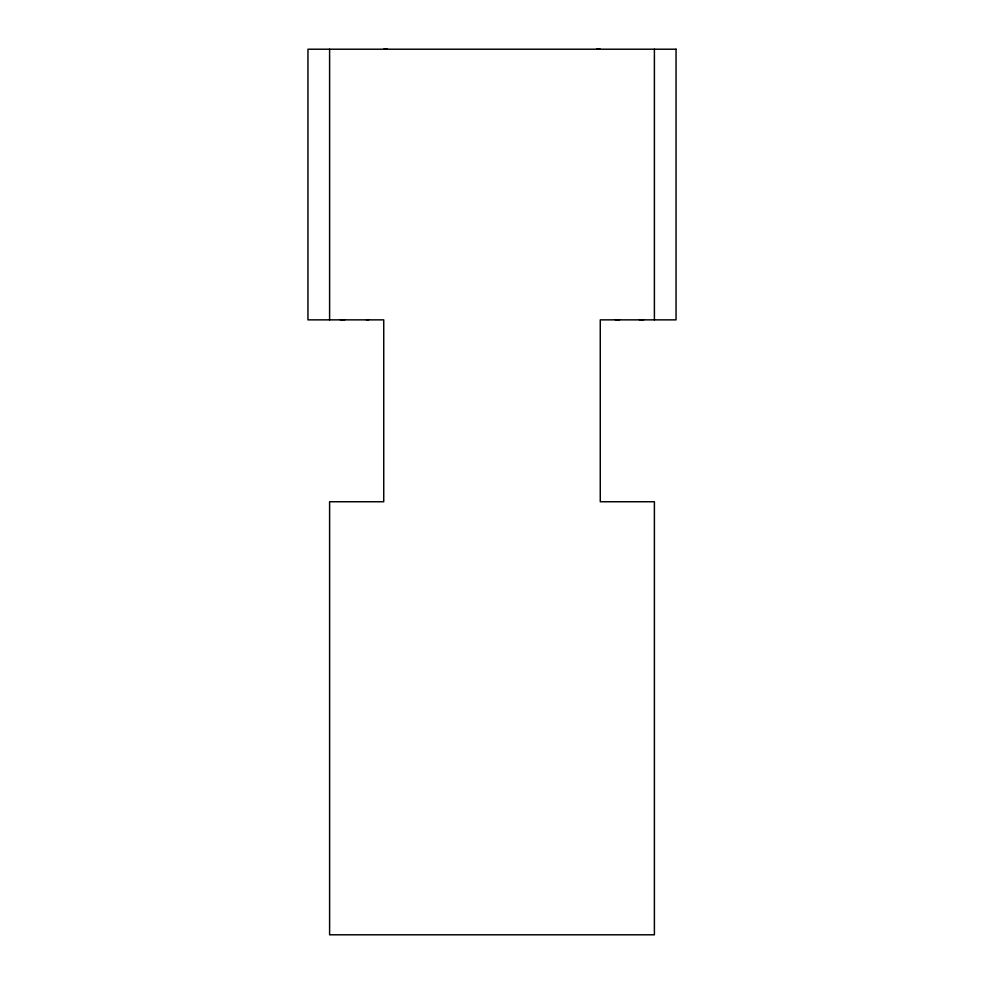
<?xml version="1.0" encoding="UTF-8"?>
<svg xmlns="http://www.w3.org/2000/svg" width="984" height="984" viewBox="0 0 984 984"><rect width="100%" height="100%" fill="white"/><g stroke="black" fill="none" stroke-linecap="round" stroke-linejoin="round"><path stroke-width="1.48" d="M383.735 49.212L387.425 49.2M340.427 319.862L344.707 319.862M366.577 319.862L368.582 319.862M615.418 319.862L619.539 319.862M639.452 319.862L643.573 319.862M596.575 49.2L600.265 49.212M654.397 49.212L654.397 319.862M329.603 49.212L329.603 319.862M676.045 49.212L307.955 49.212L307.955 319.862L383.735 319.862L383.735 501.742L329.603 501.742L329.603 934.8L654.397 934.8L654.397 501.742L600.265 501.742L600.265 319.862L676.045 319.862L676.045 49.212"/></g></svg>
